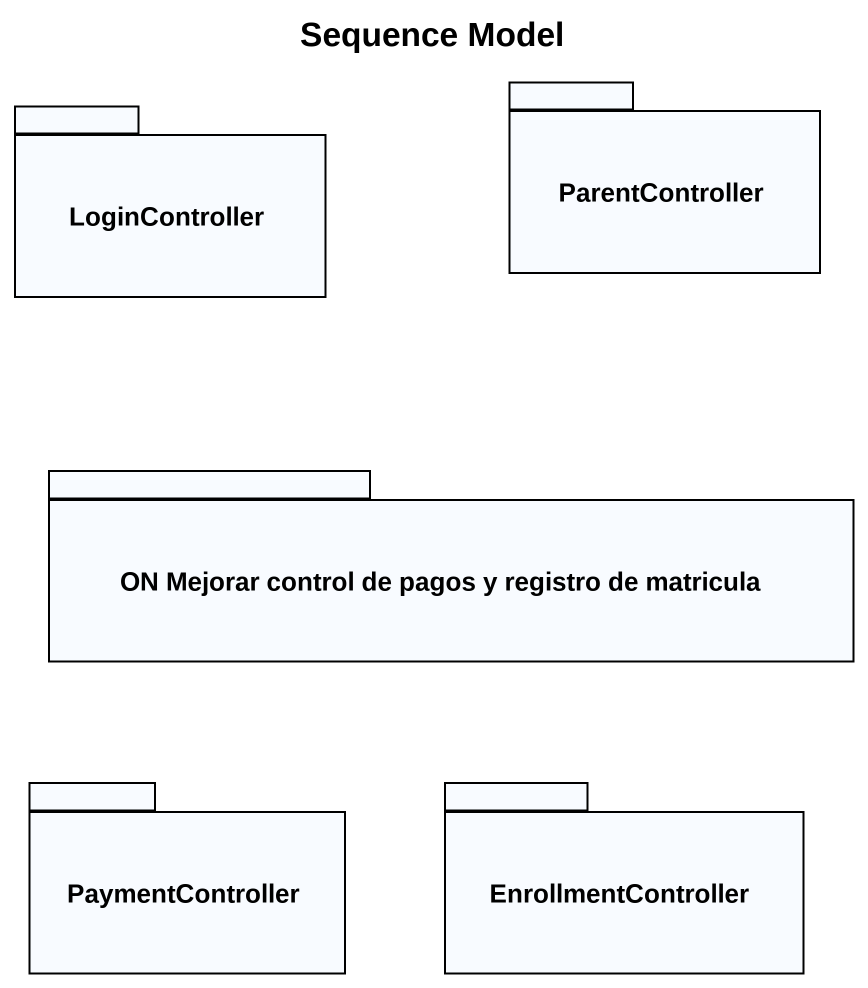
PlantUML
@startuml
title Sequence Model
package LoginController {
}
package ParentController {
}
package "ON Mejorar control de pagos y registro de matricula" as ON_Mejorar_control_de_pagos {
}
package PaymentController {
}
package EnrollmentController {
}
@enduml
